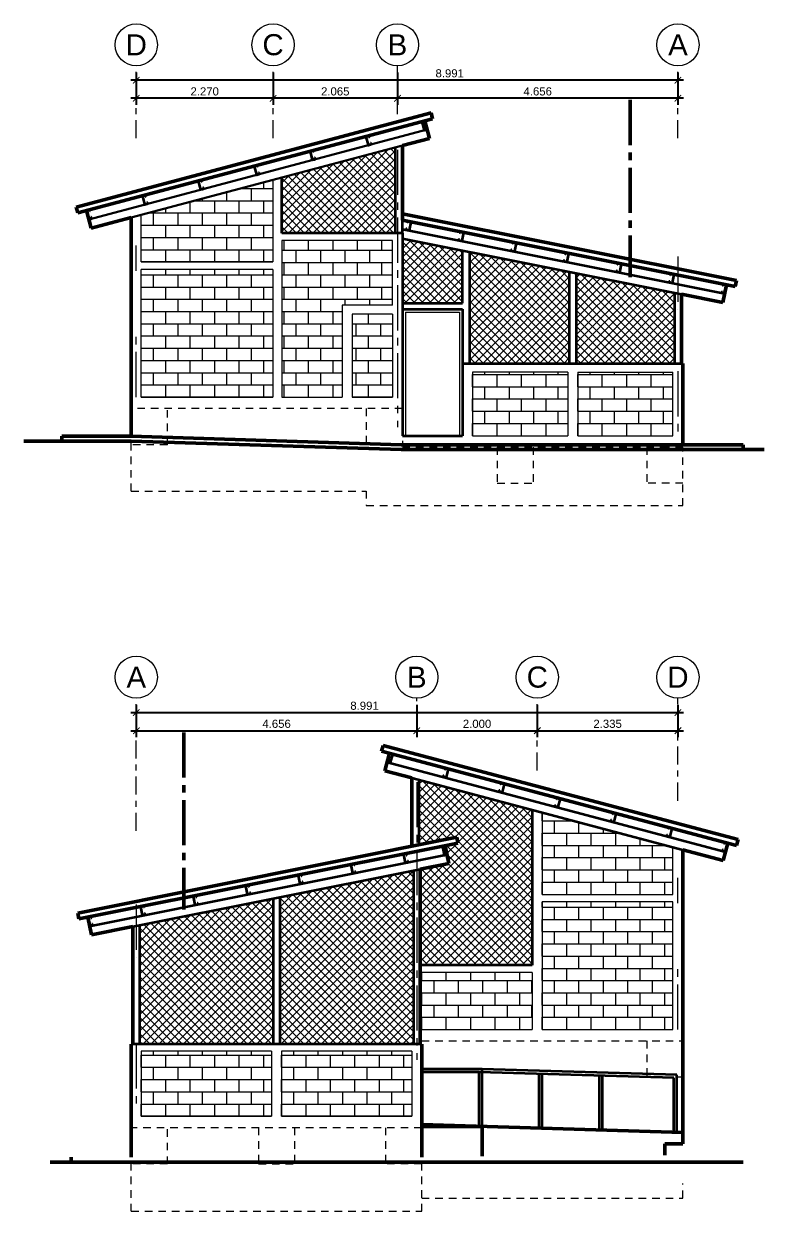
# Model space of a CAD drawing. Header units: millimetres. Extents: x 1147.5 to 1224.1, y 2097.1 to 2139.6.
# Drawn here: x 1159.65 to 1171.94, y 2097.06 to 2116.78 of the extents above; entities that cross this region are included whole.
import ezdxf

# ---------------------------------------------------------------- set-up
doc = ezdxf.new("R2010")
doc.units = ezdxf.units.MM
doc.linetypes.add('CENTRO2', pattern=[1.125, 0.75, -0.125, 0.125, -0.125])
doc.linetypes.add('HIDDEN2', pattern=[0.1875, 0.125, -0.0625])
for name, color, linetype, lineweight in [('1 ACHURADO', 9, 'Continuous', 5), ('1 Cotas', 5, 'Continuous', 9), ('1 EJES', 5, 'CENTRO2', 5), ('1 MUEBLES', 1, 'Continuous', 35), ('1 PAREDES', 7, 'Continuous', 50), ('1 proyecciones', 8, 'HIDDEN2', 5), ('ACHU', 8, 'Continuous', 5), ('Muebles fijos', 1, 'Continuous', 30), ('pyv', 3, 'Continuous', 18)]:
    doc.layers.add(name, color=color, linetype=linetype, lineweight=lineweight)
doc.styles.get("Standard").update_dxf_attribs({"font": 'arial.ttf'})
doc.dimstyles.new('DISTRIBUTIVA', dxfattribs={"dimscale": 0.9, "dimtxt": 0.15, "dimasz": 0.12, "dimexe": 0.12, "dimexo": 0.12, "dimgap": 0.05, "dimtad": 1, "dimdec": 3, "dimzin": 4, "dimdsep": 46, "dimtxsty": 'Standard', "dimblk": 'ARCHTICK', "dimcen": 0.12, "dimdle": 0.1, "dimclrd": 256, "dimclre": 256, "dimclrt": 256, "dimadec": 0, "dimazin": 0, "dimtfac": 1, "dimtdec": 3, "dimtix": 1, "dimtmove": 0, "dimatfit": 0, "dimfxl": 1, "dimtolj": 1, "dimtzin": 0, "dimarcsym": 0})

# ---------------------------------------------------------------- blocks, each defined once
blk = doc.blocks.new('*U53')
at = {"layer": '1 MUEBLES'}
blk.add_lwpolyline([(0.02, 0.05, 0.414214), (0.025, 0.055), (0.025, 0.07, 0.414214), (0.02, 0.075), (-0.02, 0.075, 0.414214), (-0.025, 0.07), (-0.025, -0.07, 0.414214), (-0.02, -0.075), (0.02, -0.075, 0.414214), (0.025, -0.07), (0.025, -0.055, 0.414214), (0.02, -0.05)], format="xyb", dxfattribs=at)
blk = doc.blocks.new('*U54')
at = {"color": 0, "linetype": 'ByBlock', "lineweight": -2, "transparency": 16777216}
for p in [(0, 0), (0.96, 0), (1.92, 0), (2.88, 0), (3.84, 0), (4.8, 0), (5.76, 0)]:
    blk.add_blockref('*U53', p, dxfattribs=at)
blk = doc.blocks.new('*U51')
at = {"layer": '1 MUEBLES'}
blk.add_lwpolyline([(0.02, 0.05, 0.414214), (0.025, 0.055), (0.025, 0.07, 0.414214), (0.02, 0.075), (-0.02, 0.075, 0.414214), (-0.025, 0.07), (-0.025, -0.07, 0.414214), (-0.02, -0.075), (0.02, -0.075, 0.414214), (0.025, -0.07), (0.025, -0.055, 0.414214), (0.02, -0.05)], format="xyb", dxfattribs=at)
blk = doc.blocks.new('*U52')
at = {"color": 0, "linetype": 'ByBlock', "lineweight": -2, "transparency": 16777216}
for p in [(0, 0), (0.89, 0), (1.78, 0), (2.67, 0), (3.56, 0), (4.45, 0), (5.34, 0)]:
    blk.add_blockref('*U51', p, dxfattribs=at)
blk = doc.blocks.new('_ArchTick')
at = {"color": 0, "linetype": 'ByBlock', "const_width": 0.15}
blk.add_lwpolyline([(-0.5, -0.5), (0.5, 0.5)], dxfattribs=at)
blk = doc.blocks.new('*D55')
at = {"layer": '1 Cotas', "lineweight": -2, "transparency": 16777216}
for p, q in [((1165.854, 2115.97), (1165.854, 2115.432)), ((1170.51, 2115.97), (1170.51, 2115.432)), ((1170.6, 2115.54), (1165.764, 2115.54))]:
    blk.add_line(p, q, dxfattribs=at)
at = {"layer": 'Defpoints', "color": 0, "transparency": 16777216}
for p in [(1165.854, 2116.078), (1170.51, 2116.078), (1165.854, 2115.54)]:
    blk.add_point(p, dxfattribs=at)
at = {"layer": '1 Cotas', "lineweight": -2, "transparency": 16777216, "xscale": 0.108, "yscale": 0.108, "zscale": 0.108, "rotation": 180}
blk.add_blockref('_ArchTick', (1165.854, 2115.54), dxfattribs=at)
at = {"layer": '1 Cotas', "lineweight": -2, "transparency": 16777216, "xscale": 0.108, "yscale": 0.108, "zscale": 0.108}
blk.add_blockref('_ArchTick', (1170.51, 2115.54), dxfattribs=at)
at = {"layer": '1 Cotas', "transparency": 16777216, "insert": (1168.182, 2115.654), "char_height": 0.135, "attachment_point": 5}
blk.add_mtext('\\A1;4.656', dxfattribs=at)
blk = doc.blocks.new('*D56')
at = {"layer": '1 Cotas', "lineweight": -2, "transparency": 16777216}
for p, q in [((1163.789, 2115.97), (1163.789, 2115.432)), ((1165.854, 2115.97), (1165.854, 2115.432)), ((1165.944, 2115.54), (1163.699, 2115.54))]:
    blk.add_line(p, q, dxfattribs=at)
at = {"layer": 'Defpoints', "color": 0, "transparency": 16777216}
for p in [(1163.789, 2116.078), (1165.854, 2116.078), (1163.789, 2115.54)]:
    blk.add_point(p, dxfattribs=at)
at = {"layer": '1 Cotas', "lineweight": -2, "transparency": 16777216, "xscale": 0.108, "yscale": 0.108, "zscale": 0.108, "rotation": 180}
blk.add_blockref('_ArchTick', (1163.789, 2115.54), dxfattribs=at)
at = {"layer": '1 Cotas', "lineweight": -2, "transparency": 16777216, "xscale": 0.108, "yscale": 0.108, "zscale": 0.108}
blk.add_blockref('_ArchTick', (1165.854, 2115.54), dxfattribs=at)
at = {"layer": '1 Cotas', "transparency": 16777216, "insert": (1164.821, 2115.654), "char_height": 0.135, "attachment_point": 5}
blk.add_mtext('\\A1;2.065', dxfattribs=at)
blk = doc.blocks.new('*D57')
at = {"layer": '1 Cotas', "lineweight": -2, "transparency": 16777216}
for p, q in [((1161.519, 2115.97), (1161.519, 2115.432)), ((1163.789, 2115.97), (1163.789, 2115.432)), ((1163.879, 2115.54), (1161.429, 2115.54))]:
    blk.add_line(p, q, dxfattribs=at)
at = {"layer": 'Defpoints', "color": 0, "transparency": 16777216}
for p in [(1161.519, 2116.078), (1163.789, 2116.078), (1161.519, 2115.54)]:
    blk.add_point(p, dxfattribs=at)
at = {"layer": '1 Cotas', "lineweight": -2, "transparency": 16777216, "xscale": 0.108, "yscale": 0.108, "zscale": 0.108, "rotation": 180}
blk.add_blockref('_ArchTick', (1161.519, 2115.54), dxfattribs=at)
at = {"layer": '1 Cotas', "lineweight": -2, "transparency": 16777216, "xscale": 0.108, "yscale": 0.108, "zscale": 0.108}
blk.add_blockref('_ArchTick', (1163.789, 2115.54), dxfattribs=at)
at = {"layer": '1 Cotas', "transparency": 16777216, "insert": (1162.654, 2115.654), "char_height": 0.135, "attachment_point": 5}
blk.add_mtext('\\A1;2.270', dxfattribs=at)
blk = doc.blocks.new('*D58')
at = {"layer": '1 Cotas', "lineweight": -2, "transparency": 16777216}
for p, q in [((1170.6, 2115.84), (1161.429, 2115.84)), ((1161.519, 2115.97), (1161.519, 2115.732)), ((1170.51, 2115.97), (1170.51, 2115.732))]:
    blk.add_line(p, q, dxfattribs=at)
at = {"layer": 'Defpoints', "color": 0, "transparency": 16777216}
for p in [(1161.519, 2116.078), (1170.51, 2116.078), (1161.519, 2115.84)]:
    blk.add_point(p, dxfattribs=at)
at = {"layer": '1 Cotas', "lineweight": -2, "transparency": 16777216, "xscale": 0.108, "yscale": 0.108, "zscale": 0.108, "rotation": 180}
blk.add_blockref('_ArchTick', (1161.519, 2115.84), dxfattribs=at)
at = {"layer": '1 Cotas', "lineweight": -2, "transparency": 16777216, "xscale": 0.108, "yscale": 0.108, "zscale": 0.108}
blk.add_blockref('_ArchTick', (1170.51, 2115.84), dxfattribs=at)
at = {"layer": '1 Cotas', "transparency": 16777216, "insert": (1166.721, 2115.954), "char_height": 0.135, "attachment_point": 5}
blk.add_mtext('\\A1;8.991', dxfattribs=at)
blk = doc.blocks.new('*U63')
at = {"layer": '1 MUEBLES'}
blk.add_lwpolyline([(0.02, 0.05, 0.414214), (0.025, 0.055), (0.025, 0.07, 0.414214), (0.02, 0.075), (-0.02, 0.075, 0.414214), (-0.025, 0.07), (-0.025, -0.07, 0.414214), (-0.02, -0.075), (0.02, -0.075, 0.414214), (0.025, -0.07), (0.025, -0.055, 0.414214), (0.02, -0.05)], format="xyb", dxfattribs=at)
blk = doc.blocks.new('*U64')
at = {"color": 0, "linetype": 'ByBlock', "lineweight": -2, "transparency": 16777216}
for p in [(0, 0), (0.96, 0), (1.92, 0), (2.88, 0), (3.84, 0), (4.8, 0), (5.76, 0)]:
    blk.add_blockref('*U63', p, dxfattribs=at)
blk = doc.blocks.new('*U65')
at = {"layer": '1 MUEBLES'}
blk.add_lwpolyline([(0.02, 0.05, 0.414214), (0.025, 0.055), (0.025, 0.07, 0.414214), (0.02, 0.075), (-0.02, 0.075, 0.414214), (-0.025, 0.07), (-0.025, -0.07, 0.414214), (-0.02, -0.075), (0.02, -0.075, 0.414214), (0.025, -0.07), (0.025, -0.055, 0.414214), (0.02, -0.05)], format="xyb", dxfattribs=at)
blk = doc.blocks.new('*U66')
at = {"color": 0, "linetype": 'ByBlock', "lineweight": -2, "transparency": 16777216}
for p in [(0, 0), (0.89, 0), (1.78, 0), (2.67, 0), (3.56, 0), (4.45, 0), (5.34, 0)]:
    blk.add_blockref('*U65', p, dxfattribs=at)
blk = doc.blocks.new('*D67')
at = {"layer": '1 Cotas', "lineweight": -2, "transparency": 16777216}
for p, q in [((1161.519, 2105.47), (1161.519, 2104.932)), ((1166.175, 2105.47), (1166.175, 2104.932)), ((1161.429, 2105.04), (1166.265, 2105.04))]:
    blk.add_line(p, q, dxfattribs=at)
at = {"layer": 'Defpoints', "color": 0, "transparency": 16777216}
for p in [(1161.519, 2105.578), (1166.175, 2105.578), (1166.175, 2105.04)]:
    blk.add_point(p, dxfattribs=at)
at = {"layer": '1 Cotas', "lineweight": -2, "transparency": 16777216, "xscale": 0.108, "yscale": 0.108, "zscale": 0.108, "rotation": 180}
blk.add_blockref('_ArchTick', (1161.519, 2105.04), dxfattribs=at)
at = {"layer": '1 Cotas', "lineweight": -2, "transparency": 16777216, "xscale": 0.108, "yscale": 0.108, "zscale": 0.108}
blk.add_blockref('_ArchTick', (1166.175, 2105.04), dxfattribs=at)
at = {"layer": '1 Cotas', "transparency": 16777216, "insert": (1163.847, 2105.154), "char_height": 0.135, "attachment_point": 5}
blk.add_mtext('\\A1;4.656', dxfattribs=at)
blk = doc.blocks.new('*D68')
at = {"layer": '1 Cotas', "lineweight": -2, "transparency": 16777216}
for p, q in [((1166.175, 2105.47), (1166.175, 2104.932)), ((1168.175, 2105.47), (1168.175, 2104.932)), ((1166.085, 2105.04), (1168.265, 2105.04))]:
    blk.add_line(p, q, dxfattribs=at)
at = {"layer": 'Defpoints', "color": 0, "transparency": 16777216}
for p in [(1166.175, 2105.578), (1168.175, 2105.578), (1168.175, 2105.04)]:
    blk.add_point(p, dxfattribs=at)
at = {"layer": '1 Cotas', "lineweight": -2, "transparency": 16777216, "xscale": 0.108, "yscale": 0.108, "zscale": 0.108, "rotation": 180}
blk.add_blockref('_ArchTick', (1166.175, 2105.04), dxfattribs=at)
at = {"layer": '1 Cotas', "lineweight": -2, "transparency": 16777216, "xscale": 0.108, "yscale": 0.108, "zscale": 0.108}
blk.add_blockref('_ArchTick', (1168.175, 2105.04), dxfattribs=at)
at = {"layer": '1 Cotas', "transparency": 16777216, "insert": (1167.175, 2105.154), "char_height": 0.135, "attachment_point": 5}
blk.add_mtext('\\A1;2.000', dxfattribs=at)
blk = doc.blocks.new('*D69')
at = {"layer": '1 Cotas', "lineweight": -2, "transparency": 16777216}
for p, q in [((1168.175, 2105.47), (1168.175, 2104.932)), ((1170.51, 2105.47), (1170.51, 2104.932)), ((1168.085, 2105.04), (1170.6, 2105.04))]:
    blk.add_line(p, q, dxfattribs=at)
at = {"layer": 'Defpoints', "color": 0, "transparency": 16777216}
for p in [(1168.175, 2105.578), (1170.51, 2105.578), (1170.51, 2105.04)]:
    blk.add_point(p, dxfattribs=at)
at = {"layer": '1 Cotas', "lineweight": -2, "transparency": 16777216, "xscale": 0.108, "yscale": 0.108, "zscale": 0.108, "rotation": 180}
blk.add_blockref('_ArchTick', (1168.175, 2105.04), dxfattribs=at)
at = {"layer": '1 Cotas', "lineweight": -2, "transparency": 16777216, "xscale": 0.108, "yscale": 0.108, "zscale": 0.108}
blk.add_blockref('_ArchTick', (1170.51, 2105.04), dxfattribs=at)
at = {"layer": '1 Cotas', "transparency": 16777216, "insert": (1169.342, 2105.154), "char_height": 0.135, "attachment_point": 5}
blk.add_mtext('\\A1;2.335', dxfattribs=at)
blk = doc.blocks.new('*D70')
at = {"layer": '1 Cotas', "lineweight": -2, "transparency": 16777216}
for p, q in [((1161.519, 2105.47), (1161.519, 2105.232)), ((1170.51, 2105.47), (1170.51, 2105.232)), ((1161.429, 2105.34), (1170.6, 2105.34))]:
    blk.add_line(p, q, dxfattribs=at)
at = {"layer": 'Defpoints', "color": 0, "transparency": 16777216}
for p in [(1161.519, 2105.578), (1170.51, 2105.578), (1170.51, 2105.34)]:
    blk.add_point(p, dxfattribs=at)
at = {"layer": '1 Cotas', "lineweight": -2, "transparency": 16777216, "xscale": 0.108, "yscale": 0.108, "zscale": 0.108, "rotation": 180}
blk.add_blockref('_ArchTick', (1161.519, 2105.34), dxfattribs=at)
at = {"layer": '1 Cotas', "lineweight": -2, "transparency": 16777216, "xscale": 0.108, "yscale": 0.108, "zscale": 0.108}
blk.add_blockref('_ArchTick', (1170.51, 2105.34), dxfattribs=at)
at = {"layer": '1 Cotas', "transparency": 16777216, "insert": (1165.307, 2105.454), "char_height": 0.135, "attachment_point": 5}
blk.add_mtext('\\A1;8.991', dxfattribs=at)
blk = doc.blocks.new('*U408')
at = {"layer": '1 MUEBLES'}
blk.add_lwpolyline([(0.02, 0.05, 0.414214), (0.025, 0.055), (0.025, 0.07, 0.414214), (0.02, 0.075), (-0.02, 0.075, 0.414214), (-0.025, 0.07), (-0.025, -0.07, 0.414214), (-0.02, -0.075), (0.02, -0.075, 0.414214), (0.025, -0.07), (0.025, -0.055, 0.414214), (0.02, -0.05)], format="xyb", dxfattribs=at)
blk = doc.blocks.new('*U409')
at = {"color": 0, "linetype": 'ByBlock', "lineweight": -2, "transparency": 16777216}
blk.add_blockref('*U408', (0, 0), dxfattribs=at)

msp = doc.modelspace()

# ---------------------------------------------------------------- hatches: boundary and pattern name
at = {"layer": '1 ACHURADO'}
h = msp.add_hatch(dxfattribs=at)
h.set_pattern_fill('NET', color=256, scale=0.03, angle=45)
h.paths.add_polyline_path([(1165.8211, 2114.7261), (1163.9361, 2114.2258), (1163.9361, 2113.303), (1165.8211, 2113.303)])
h = msp.add_hatch(dxfattribs=at)
h.set_pattern_fill('NET', color=256, scale=0.03, angle=45)
h.paths.add_polyline_path([(1168.7067, 2112.6592), (1167.0511, 2112.9903), (1167.0511, 2111.138), (1168.7067, 2111.138)])
h.paths.add_polyline_path([(1170.4523, 2112.3101), (1168.8217, 2112.6362), (1168.8217, 2111.138), (1170.4523, 2111.138)])
h.paths.add_polyline_path([(1166.9361, 2113.0133), (1165.9361, 2113.2133), (1165.9361, 2112.138), (1166.9361, 2112.138)])
h = msp.add_hatch(dxfattribs=at)
h.set_pattern_fill('NET', color=256, scale=0.03, angle=45)
h.paths.add_polyline_path([(1168.0923, 2103.7258), (1166.2073, 2104.2261), (1166.2073, 2103.1442), (1166.8377, 2103.2703), (1166.8573, 2103.1722), (1166.647, 2103.1302), (1166.7058, 2102.836), (1166.2573, 2102.7463), (1166.2573, 2101.148), (1168.0923, 2101.148)])
h = msp.add_hatch(dxfattribs=at)
h.set_pattern_fill('NET', color=256, scale=0.03, angle=45)
h.paths.add_polyline_path([(1166.1173, 2102.7183), (1163.9042, 2102.2757), (1163.9042, 2099.838), (1166.1173, 2099.838)])
h.paths.add_polyline_path([(1163.7892, 2102.2527), (1161.5761, 2101.8101), (1161.5761, 2099.838), (1163.7892, 2099.838)])
at = {"layer": 'ACHU'}
h = msp.add_hatch(dxfattribs=at)
h.set_pattern_fill('AR-B816', color=256, scale=0.001)
h.set_pattern_definition([(0, (1161.60107, 2112.823), (0, 0.2032), []), (90, (1161.60107, 2112.823), (-0.2032, 0.2032), [0.2032, -0.2032])])
h.paths.add_polyline_path([(1163.7861, 2114.186), (1161.6011, 2113.6062), (1161.6011, 2112.823), (1163.7861, 2112.823)])
h = msp.add_hatch(dxfattribs=at)
h.set_pattern_fill('AR-B816', color=256, scale=0.001)
h.set_pattern_definition([(0, (1163.97107, 2110.578), (0, 0.2032), []), (90, (1163.97107, 2110.578), (-0.2032, 0.2032), [0.2032, -0.2032])])
h.paths.add_polyline_path([(1165.7711, 2113.178), (1163.9361, 2113.178), (1163.9361, 2110.578), (1164.9361, 2110.578), (1164.9361, 2112.103), (1165.7711, 2112.103)])
h = msp.add_hatch(dxfattribs=at)
h.set_pattern_fill('AR-B816', color=256, scale=0.001)
h.set_pattern_definition([(0, (1161.60107, 2110.578), (0, 0.2032), []), (90, (1161.60107, 2110.578), (-0.2032, 0.2032), [0.2032, -0.2032])])
h.paths.add_polyline_path([(1163.7861, 2112.698), (1161.6011, 2112.698), (1161.6011, 2110.578), (1163.7861, 2110.578)])
h = msp.add_hatch(dxfattribs=at)
h.set_pattern_fill('AR-B816', color=256, scale=0.001)
h.set_pattern_definition([(0, (1164.96607, 2110.578), (0, 0.2032), []), (90, (1164.96607, 2110.578), (-0.2032, 0.2032), [0.2032, -0.2032])])
h.paths.add_polyline_path([(1165.7711, 2111.958), (1165.1011, 2111.958), (1165.1011, 2110.578), (1165.7711, 2110.578)])
h = msp.add_hatch(dxfattribs=at)
h.set_pattern_fill('AR-B816', color=256, scale=0.001)
h.set_pattern_definition([(0, (1167.10107, 2109.938), (0, 0.2032), []), (90, (1167.10107, 2109.938), (-0.2032, 0.2032), [0.2032, -0.2032])])
h.paths.add_polyline_path([(1168.6817, 2110.993), (1167.1011, 2110.993), (1167.1011, 2109.938), (1168.6817, 2109.938)])
h = msp.add_hatch(dxfattribs=at)
h.set_pattern_fill('AR-B816', color=256, scale=0.001)
h.set_pattern_definition([(0, (1168.84669, 2109.938), (0, 0.2032), []), (90, (1168.84669, 2109.938), (-0.2032, 0.2032), [0.2032, -0.2032])])
h.paths.add_polyline_path([(1170.4273, 2110.993), (1168.8467, 2110.993), (1168.8467, 2109.938), (1170.4273, 2109.938)])
h = msp.add_hatch(dxfattribs=at)
h.set_pattern_fill('AR-B816', color=256, scale=0.001)
h.set_pattern_definition([(0, (1168.2573, 2102.323), (0, 0.2032), []), (90, (1168.2573, 2102.323), (-0.2032, 0.2032), [0.2032, -0.2032])])
h.paths.add_polyline_path([(1170.4273, 2103.1062), (1168.2573, 2103.6821), (1168.2573, 2102.323), (1170.4273, 2102.323)])
h = msp.add_hatch(dxfattribs=at)
h.set_pattern_fill('AR-B816', color=256, scale=0.001)
h.set_pattern_definition([(0, (1168.2573, 2100.078), (0, 0.2032), []), (90, (1168.2573, 2100.078), (-0.2032, 0.2032), [0.2032, -0.2032])])
h.paths.add_polyline_path([(1170.4273, 2102.198), (1168.2573, 2102.198), (1168.2573, 2100.078), (1170.4273, 2100.078)])
h = msp.add_hatch(dxfattribs=at)
h.set_pattern_fill('AR-B816', color=256, scale=0.001)
h.set_pattern_definition([(0, (1166.2573, 2100.078), (0, 0.2032), []), (90, (1166.2573, 2100.078), (-0.2032, 0.2032), [0.2032, -0.2032])])
h.paths.add_polyline_path([(1168.0923, 2101.028), (1166.2573, 2101.028), (1166.2573, 2100.078), (1168.0923, 2100.078)])
h = msp.add_hatch(dxfattribs=at)
h.set_pattern_fill('AR-B816', color=256, scale=0.001)
h.set_pattern_definition([(0, (1161.60107, 2098.638), (0, 0.2032), []), (90, (1161.60107, 2098.638), (-0.2032, 0.2032), [0.2032, -0.2032])])
h.paths.add_polyline_path([(1163.7642, 2099.718), (1161.6011, 2099.718), (1161.6011, 2098.638), (1163.7642, 2098.638)])
h = msp.add_hatch(dxfattribs=at)
h.set_pattern_fill('AR-B816', color=256, scale=0.001)
h.set_pattern_definition([(0, (1163.92919, 2098.638), (0, 0.2032), []), (90, (1163.92919, 2098.638), (-0.2032, 0.2032), [0.2032, -0.2032])])
h.paths.add_polyline_path([(1166.0923, 2099.718), (1163.9292, 2099.718), (1163.9292, 2098.638), (1166.0923, 2098.638)])

# ---------------------------------------------------------------- linework, layer by layer
at = {"layer": '1 EJES', "ltscale": 0.4}
for p, q in [((1161.5186, 2114.878), (1161.5186, 2116.078)), ((1163.7886, 2114.878), (1163.7886, 2116.078)), ((1165.8536, 2115.278), (1165.8536, 2116.078)), ((1170.5098, 2114.878), (1170.5098, 2116.078)), ((1161.5186, 2103.378), (1161.5186, 2105.578)), ((1166.1748, 2105.128), (1166.1748, 2105.578)), ((1168.1748, 2104.378), (1168.1748, 2105.578)), ((1170.5098, 2103.878), (1170.5098, 2105.578))]:
    msp.add_line(p, q, dxfattribs=at)
at = {"layer": '1 EJES'}
for p, q in [((1165.8536, 2114.6859), (1165.8536, 2110.078)), ((1170.5098, 2112.9132), (1170.5098, 2112.038)), ((1170.5098, 2111.008), (1170.5098, 2109.938)), ((1166.1748, 2104.1859), (1166.1748, 2099.578)), ((1161.5186, 2102.1532), (1161.5186, 2101.278)), ((1161.5186, 2099.848), (1161.5186, 2098.778))]:
    msp.add_line(p, q, dxfattribs=at)
for points in [[(1161.5186, 2112.678), (1161.5186, 2113.098)], [(1161.5186, 2110.578), (1161.5186, 2111.648)], [(1170.5098, 2102.178), (1170.5098, 2102.598)], [(1170.5098, 2100.078), (1170.5098, 2101.148)]]:
    msp.add_lwpolyline(points, dxfattribs=at)
at = {"layer": '1 EJES', "linetype": 'Continuous', "ltscale": 0.4}
for centre in [(1161.5186, 2116.428), (1163.7886, 2116.428), (1165.8536, 2116.428), (1170.5098, 2116.428), (1161.5186, 2105.928), (1166.1748, 2105.928), (1168.1748, 2105.928), (1170.5098, 2105.928)]:
    msp.add_circle(centre, 0.35, dxfattribs=at)
at = {"layer": '1 MUEBLES'}
for p, q in [((1165.8211, 2113.303), (1165.8211, 2114.7261)), ((1163.9361, 2113.303), (1163.9361, 2114.2258)), ((1165.9361, 2113.303), (1165.9361, 2113.5192)), ((1165.9361, 2113.303), (1163.9361, 2113.303)), ((1165.9361, 2113.3663), (1171.2845, 2112.2966)), ((1165.9361, 2113.303), (1165.9361, 2109.938)), ((1165.9361, 2113.2133), (1170.5673, 2112.2871)), ((1166.9361, 2112.138), (1166.9361, 2113.0133)), ((1167.0511, 2112.9903), (1167.0511, 2111.138)), ((1168.7067, 2112.6592), (1168.7067, 2111.138)), ((1168.8217, 2112.6362), (1168.8217, 2111.138)), ((1170.4523, 2112.3101), (1170.4523, 2111.138)), ((1165.9361, 2112.138), (1166.9361, 2112.138)), ((1165.9361, 2112.038), (1166.9361, 2112.038)), ((1166.9361, 2112.038), (1166.9361, 2109.938)), ((1166.9361, 2111.138), (1170.5673, 2111.138)), ((1165.9361, 2109.938), (1166.9361, 2109.938)), ((1165.6839, 2104.5202), (1171.2995, 2103.0299)), ((1166.0923, 2104.2566), (1170.5923, 2103.0624)), ((1166.2073, 2104.2261), (1166.2073, 2103.1442)), ((1168.0923, 2103.7258), (1168.0923, 2101.148)), ((1160.7439, 2101.7966), (1166.6764, 2102.9831)), ((1161.4611, 2101.7871), (1166.2323, 2102.7413)), ((1166.1173, 2102.7183), (1166.1173, 2099.838)), ((1163.7892, 2102.2527), (1163.7892, 2099.838)), ((1163.9042, 2099.838), (1163.9042, 2102.2757)), ((1161.5761, 2099.838), (1161.5761, 2101.8101)), ((1168.0923, 2101.148), (1166.2573, 2101.148)), ((1166.2323, 2099.838), (1161.4611, 2099.838)), ((1167.2573, 2099.4205), (1166.2573, 2099.4205)), ((1167.2073, 2099.3705), (1166.2573, 2099.3705)), ((1167.2073, 2098.47), (1167.2073, 2099.3705)), ((1170.441, 2099.2742), (1167.2073, 2099.3705)), ((1167.2573, 2098.47), (1167.2573, 2099.4205)), ((1170.491, 2099.3242), (1167.2573, 2099.4205)), ((1168.2073, 2098.4417), (1168.2073, 2099.3407)), ((1168.2573, 2098.4402), (1168.2573, 2099.3392)), ((1169.2073, 2098.4152), (1169.2073, 2099.3109)), ((1169.2573, 2098.4104), (1169.2573, 2099.3061)), ((1170.441, 2098.3785), (1170.441, 2099.2742)), ((1170.491, 2098.3737), (1170.491, 2099.3242))]:
    msp.add_line(p, q, dxfattribs=at)
at = {"layer": '1 PAREDES', "linetype": 'CENTRO2'}
for p, q in [((1169.7189, 2115.5128), (1169.7189, 2112.5718)), ((1162.3095, 2105.0129), (1162.3095, 2102.0718))]:
    msp.add_line(p, q, dxfattribs=at)
at = {"layer": '1 PAREDES'}
for p, q in [((1160.5197, 2113.7331), (1166.4118, 2115.2967)), ((1166.4374, 2115.2), (1166.4118, 2115.2967)), ((1160.5454, 2113.6364), (1166.4374, 2115.2)), ((1166.3829, 2114.8752), (1166.306, 2115.1651)), ((1165.9361, 2114.7566), (1166.3829, 2114.8752)), ((1165.9361, 2113.5192), (1165.9361, 2114.7566)), ((1160.5454, 2113.6364), (1160.5197, 2113.7331)), ((1160.6904, 2113.6749), (1160.7673, 2113.3849)), ((1160.7673, 2113.3849), (1161.4361, 2113.5624)), ((1161.4361, 2109.928), (1161.4361, 2113.5624)), ((1171.4806, 2112.5123), (1165.9361, 2113.6212)), ((1171.461, 2112.4143), (1165.9361, 2113.5192)), ((1171.461, 2112.4143), (1171.4806, 2112.5123)), ((1170.5673, 2112.2871), (1171.2551, 2112.1495)), ((1170.5673, 2112.2871), (1170.5673, 2111.138)), ((1171.3139, 2112.4437), (1171.2551, 2112.1495)), ((1170.5673, 2111.138), (1170.5923, 2111.138)), ((1170.5923, 2111.138), (1170.5923, 2109.788)), ((1161.4361, 2109.928), (1160.2811, 2109.928)), ((1165.9161, 2109.788), (1161.4361, 2109.928)), ((1161.4348, 2109.848), (1159.6504, 2109.848)), ((1165.9148, 2109.708), (1161.4348, 2109.848)), ((1171.9422, 2109.708), (1165.9148, 2109.708)), ((1171.5923, 2109.788), (1165.9161, 2109.788)), ((1171.5923, 2109.788), (1171.5923, 2109.708)), ((1171.5923, 2109.788), (1171.5923, 2109.708)), ((1165.5909, 2104.7), (1165.6166, 2104.7967)), ((1171.5086, 2103.2331), (1165.6166, 2104.7967)), ((1171.483, 2103.1364), (1165.5909, 2104.7)), ((1165.6454, 2104.3752), (1165.7224, 2104.6651)), ((1165.6454, 2104.3752), (1166.0923, 2104.2566)), ((1166.0923, 2103.1212), (1166.0923, 2104.2566)), ((1160.5478, 2102.0123), (1166.8377, 2103.2703)), ((1166.8573, 2103.1722), (1166.8377, 2103.2703)), ((1171.483, 2103.1364), (1171.5086, 2103.2331)), ((1160.5674, 2101.9143), (1166.8573, 2103.1722)), ((1166.7058, 2102.836), (1166.647, 2103.1302)), ((1170.5923, 2098.3707), (1170.5923, 2103.0624)), ((1170.5923, 2103.0624), (1171.2611, 2102.8849)), ((1171.2611, 2102.8849), (1171.338, 2103.1749)), ((1166.2323, 2102.7413), (1166.7058, 2102.836)), ((1166.2323, 2102.7413), (1166.2323, 2099.838)), ((1160.5674, 2101.9143), (1160.5478, 2102.0123)), ((1160.7733, 2101.6495), (1160.7145, 2101.9437)), ((1160.7733, 2101.6495), (1161.4611, 2101.7871)), ((1161.4611, 2101.7871), (1161.4611, 2099.838)), ((1161.4361, 2099.838), (1161.4361, 2097.9575)), ((1161.4611, 2099.838), (1161.4361, 2099.838)), ((1166.2573, 2099.838), (1166.2323, 2099.838)), ((1166.2573, 2099.838), (1166.2573, 2097.9575)), ((1170.5923, 2098.3707), (1166.2573, 2098.4998)), ((1166.2573, 2098.47), (1167.2573, 2098.47)), ((1167.2573, 2098.47), (1167.2573, 2097.9778)), ((1170.5923, 2098.3707), (1170.5923, 2098.1807)), ((1170.5923, 2098.1807), (1170.2923, 2098.1807)), ((1170.2923, 2098.1807), (1170.2923, 2097.9907)), ((1171.5923, 2097.8775), (1160.0862, 2097.8775)), ((1160.4361, 2097.9575), (1160.4361, 2097.8775))]:
    msp.add_line(p, q, dxfattribs=at)
msp.add_lwpolyline([(1160.2811, 2109.848), (1160.2811, 2109.928)], dxfattribs=at)
at = {"layer": '1 proyecciones'}
for p, q in [((1165.9361, 2110.388), (1161.4361, 2110.388)), ((1162.0361, 2109.788), (1162.0361, 2110.388)), ((1165.3361, 2110.388), (1165.3361, 2109.788)), ((1165.9361, 2110.078), (1165.9361, 2109.788)), ((1161.4361, 2109.018), (1161.4361, 2109.888)), ((1162.0361, 2109.788), (1161.4361, 2109.788)), ((1165.9361, 2109.788), (1165.3361, 2109.788)), ((1165.9361, 2109.748), (1170.2923, 2109.748)), ((1167.5086, 2109.748), (1167.5086, 2109.148)), ((1168.1086, 2109.748), (1168.1086, 2109.148)), ((1169.9923, 2109.748), (1169.9923, 2109.148)), ((1170.5923, 2109.748), (1170.2923, 2109.748)), ((1170.5923, 2108.778), (1170.5923, 2109.748)), ((1167.5086, 2109.148), (1168.1086, 2109.148)), ((1170.5923, 2109.148), (1169.9923, 2109.148)), ((1161.4361, 2109.018), (1165.3361, 2109.018)), ((1165.3361, 2109.018), (1165.3361, 2108.778)), ((1165.3361, 2108.778), (1170.5923, 2108.778)), ((1163.1817, 2100.883), (1163.2017, 2100.883)), ((1166.2573, 2099.888), (1170.5923, 2099.888)), ((1169.9923, 2099.888), (1169.9923, 2099.288)), ((1170.5923, 2099.288), (1169.9923, 2099.288)), ((1166.2573, 2098.448), (1161.4361, 2098.448)), ((1162.0361, 2097.848), (1162.0361, 2098.448)), ((1163.5467, 2098.448), (1163.5467, 2097.848)), ((1164.1467, 2098.448), (1164.1467, 2097.848)), ((1165.6573, 2098.448), (1165.6573, 2097.848)), ((1161.4361, 2097.0612), (1161.4361, 2097.9575)), ((1166.2573, 2097.0612), (1166.2573, 2097.9575)), ((1162.0361, 2097.848), (1161.4361, 2097.848)), ((1163.5467, 2097.848), (1164.1467, 2097.848)), ((1166.2573, 2097.848), (1165.6573, 2097.848)), ((1170.5923, 2097.2812), (1170.5923, 2097.5212)), ((1166.2573, 2097.2812), (1170.5923, 2097.2812)), ((1161.4361, 2097.0612), (1166.2573, 2097.0612))]:
    msp.add_line(p, q, dxfattribs=at)
at = {"layer": 'ACHU'}
for p, q in [((1163.7861, 2114.186), (1163.7861, 2112.823)), ((1161.6011, 2112.823), (1161.6011, 2113.6062)), ((1165.7711, 2113.178), (1163.9361, 2113.178)), ((1165.7711, 2112.103), (1165.7711, 2113.178)), ((1163.7861, 2112.823), (1161.6011, 2112.823)), ((1163.7861, 2112.698), (1161.6011, 2112.698)), ((1165.7711, 2111.958), (1165.7711, 2110.578)), ((1167.1011, 2110.993), (1167.1011, 2109.938)), ((1168.6817, 2110.993), (1167.1011, 2110.993)), ((1168.6817, 2110.993), (1168.6817, 2109.938)), ((1168.8467, 2110.993), (1168.8467, 2109.938)), ((1168.8467, 2110.993), (1170.4273, 2110.993)), ((1170.4273, 2109.938), (1170.4273, 2110.993)), ((1163.9361, 2110.578), (1164.9361, 2110.578)), ((1165.7711, 2110.578), (1165.1011, 2110.578)), ((1167.1011, 2109.938), (1168.6817, 2109.938)), ((1168.8467, 2109.938), (1170.4273, 2109.938)), ((1168.2573, 2103.6821), (1168.2573, 2102.323)), ((1170.4273, 2102.323), (1170.4273, 2103.1062)), ((1168.2573, 2102.323), (1170.4273, 2102.323)), ((1168.0923, 2101.028), (1166.2573, 2101.028)), ((1168.0923, 2101.028), (1168.0923, 2100.078)), ((1166.2573, 2100.078), (1168.0923, 2100.078)), ((1161.6011, 2099.718), (1161.6011, 2098.638)), ((1163.7642, 2099.718), (1161.6011, 2099.718)), ((1163.7642, 2099.718), (1163.7642, 2098.638)), ((1163.9292, 2099.718), (1163.9292, 2098.638)), ((1166.0923, 2099.718), (1163.9292, 2099.718)), ((1166.0923, 2099.718), (1166.0923, 2098.638)), ((1163.7642, 2098.638), (1161.6011, 2098.638)), ((1166.0923, 2098.638), (1163.9292, 2098.638))]:
    msp.add_line(p, q, dxfattribs=at)
for points in [[(1163.9361, 2113.178), (1163.9361, 2110.578)], [(1163.7861, 2112.698), (1163.7861, 2110.578), (1161.6011, 2110.578), (1161.6011, 2112.698)], [(1165.7711, 2112.103), (1164.9361, 2112.103), (1164.9361, 2110.578)], [(1165.7711, 2111.958), (1165.1011, 2111.958), (1165.1011, 2110.578)], [(1170.4273, 2100.078), (1170.4273, 2102.198), (1168.2573, 2102.198)], [(1168.2573, 2102.198), (1168.2573, 2100.078), (1170.4273, 2100.078)]]:
    msp.add_lwpolyline(points, dxfattribs=at)
at = {"layer": 'Muebles fijos'}
for p, q in [((1160.7288, 2113.5299), (1166.3445, 2115.0202)), ((1161.4361, 2113.5624), (1165.9361, 2114.7566))]:
    msp.add_line(p, q, dxfattribs=at)
at = {"layer": 'pyv'}
for p, q in [((1165.9861, 2111.988), (1166.8861, 2111.988)), ((1165.9861, 2111.988), (1165.9861, 2109.938)), ((1166.8861, 2111.988), (1166.8861, 2109.938))]:
    msp.add_line(p, q, dxfattribs=at)

# ---------------------------------------------------------------- block references
for name, p, rotation in [('*U54', (1160.7338, 2113.6088), 14.8623557476178), ('*U66', (1160.7537, 2101.875), 11.30994123070172), ('*U409', (1166.6372, 2103.0517), 11.30994123070172)]:
    msp.add_blockref(name, p, dxfattribs=dict(rotation=rotation))
at = {"xscale": -1}
for name, p, rotation in [('*U52', (1171.2747, 2112.375), 348.6900587692983), ('*U64', (1171.2946, 2103.1088), 345.1376442523822)]:
    msp.add_blockref(name, p, dxfattribs=dict(at, rotation=rotation))

# ---------------------------------------------------------------- texts
at = {"layer": '1 PAREDES', "char_height": 0.35, "attachment_point": 5}
for s, insert in [('D', (1161.5186, 2116.428)), ('C', (1163.7886, 2116.428)), ('B', (1165.8536, 2116.428)), ('A', (1170.5098, 2116.428)), ('A', (1161.5186, 2105.928)), ('B', (1166.1748, 2105.928)), ('C', (1168.1748, 2105.928)), ('D', (1170.5098, 2105.928))]:
    msp.add_mtext_dynamic_manual_height_columns(s, width=0.34291, gutter_width=12.5, heights=[0], dxfattribs=dict(at, insert=insert))

# ---------------------------------------------------------------- dimensions: what is measured, and where the dimension line sits
at = {"layer": '1 Cotas'}
for base, p1, p2, picture, middle in [((1161.5186, 2115.5399), (1163.7886, 2116.078), (1161.5186, 2116.078), '*D57', (1162.6536, 2115.6539)), ((1163.7886, 2115.5399), (1165.8536, 2116.078), (1163.7886, 2116.078), '*D56', (1164.8211, 2115.6539)), ((1165.8536, 2115.5399), (1170.5098, 2116.078), (1165.8536, 2116.078), '*D55', (1168.1817, 2115.6539))]:
    dim = msp.add_linear_dim(base=base, p1=p1, p2=p2, angle=180, dimstyle='DISTRIBUTIVA', dxfattribs=at)
    dim.commit()
    dim.dimension.update_dxf_attribs({"geometry": picture, "text_midpoint": middle})
dim = msp.add_linear_dim(base=(1161.5186, 2115.8399), p1=(1170.5098, 2116.078), p2=(1161.5186, 2116.078), angle=180, dimstyle='DISTRIBUTIVA', dxfattribs=at)
dim.commit()
dim.dimension.update_dxf_attribs({"geometry": '*D58', "text_midpoint": (1166.7212, 2115.8399), "dimtype": 160})
for base, p1, p2, picture, middle in [((1166.1748, 2105.0399), (1161.5186, 2105.578), (1166.1748, 2105.578), '*D67', (1163.8467, 2105.1539)), ((1168.1748, 2105.0399), (1166.1748, 2105.578), (1168.1748, 2105.578), '*D68', (1167.1748, 2105.1539)), ((1170.5098, 2105.0399), (1168.1748, 2105.578), (1170.5098, 2105.578), '*D69', (1169.3423, 2105.1539))]:
    dim = msp.add_linear_dim(base=base, p1=p1, p2=p2, dimstyle='DISTRIBUTIVA', dxfattribs=at)
    dim.commit()
    dim.dimension.update_dxf_attribs({"geometry": picture, "text_midpoint": middle})
dim = msp.add_linear_dim(base=(1170.5098, 2105.3399), p1=(1161.5186, 2105.578), p2=(1170.5098, 2105.578), dimstyle='DISTRIBUTIVA', dxfattribs=at)
dim.commit()
dim.dimension.update_dxf_attribs({"geometry": '*D70', "text_midpoint": (1165.3072, 2105.3399), "dimtype": 160})

doc.saveas('drawing.dxf')
